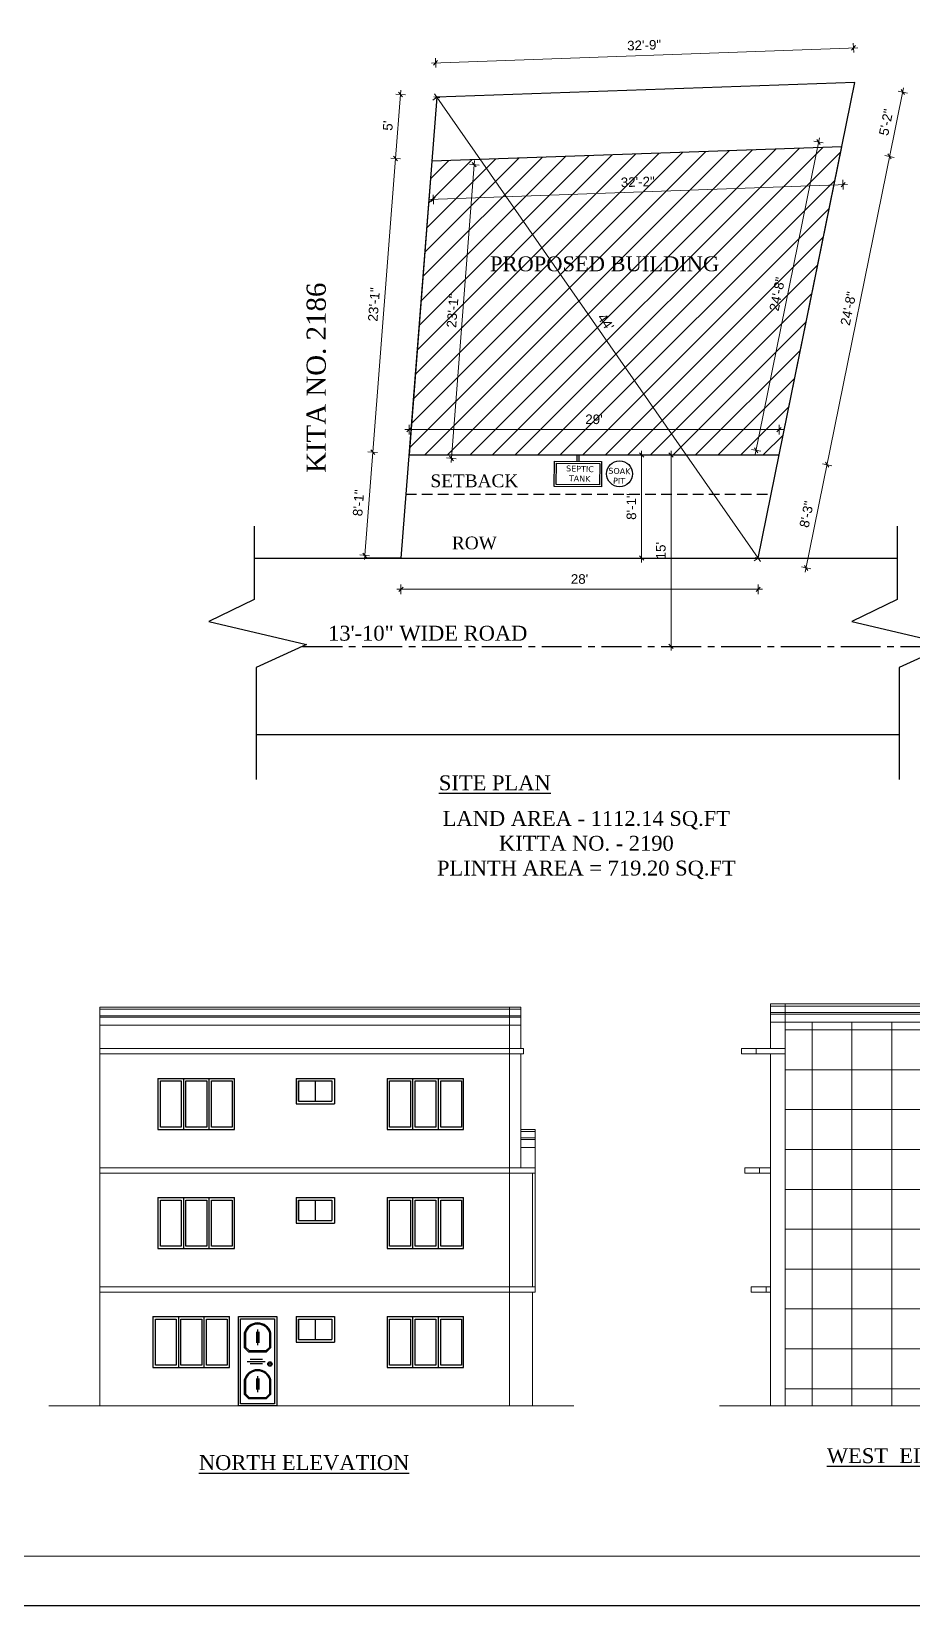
# Model space of a CAD drawing. Header units: inches. Extents: x -14619 to 1971361, y -855114 to -978.
# Drawn here: x 22496 to 23325, y -9590 to -8110 of the extents above; entities that cross this region are included whole.
import ezdxf

# ---------------------------------------------------------------- set-up
doc = ezdxf.new("R2010")
doc.units = ezdxf.units.IN
doc.header["$LTSCALE"] = 0.5
doc.header["$MEASUREMENT"] = 0
doc.header["$PDMODE"] = 66
doc.linetypes.add('CENTER2', pattern=[1.125, 0.75, -0.125, 0.125, -0.125])
doc.linetypes.add('DASHED2', pattern=[0.375, 0.25, -0.125])
for name, color, linetype, lineweight in [('1', 7, 'Continuous', 25), ('A_hatch', 253, 'Continuous', 5), ('A_Title Text', 105, 'Continuous', 60), ('ELE1', 3, 'Continuous', 9), ('ELEVATION', 85, 'Continuous', 9), ('Toilet', 7, 'Continuous', 25)]:
    doc.layers.add(name, color=color, linetype=linetype, lineweight=lineweight)
doc.styles.add('arial', font='arial.ttf')
doc.styles.get("Standard").update_dxf_attribs({"font": 'arial.ttf'})
doc.dimstyles.new('Sudeep', dxfattribs={"dimtxt": 6, "dimasz": 4, "dimexe": 4.5, "dimexo": 4.5, "dimgap": 5, "dimtad": 1, "dimdec": 0, "dimlunit": 4, "dimtxsty": 'arial', "dimblk": 'OBLIQUE', "dimcen": 250, "dimdle": 4, "dimclrd": 86, "dimclre": 5, "dimclrt": 1, "dimadec": 0, "dimazin": 0, "dimtfac": 1, "dimtdec": 0, "dimtix": 1, "dimtmove": 1, "dimatfit": 3, "dimldrblk": 'OBLIQUE', "dimfxl": 4.5, "dimfxlon": 1, "dimfrac": 2, "dimlwd": 15, "dimlwe": 13, "dimarcsym": 0})

# ---------------------------------------------------------------- blocks, each defined once
blk = doc.blocks.new('_Oblique')
at = {"color": 0, "linetype": 'ByBlock', "lineweight": -2}
blk.add_line((-0.5, -0.5), (0.5, 0.5), dxfattribs=at)
blk = doc.blocks.new('*D877')
at = {"layer": 'A_Title Text', "color": 5, "lineweight": 13, "transparency": 16777216}
for p, q in [((23093, -8508.3), (23102, -8508.3)), ((23093, -8688.3), (23102, -8688.3))]:
    blk.add_line(p, q, dxfattribs=at)
at = {"layer": 'A_Title Text', "color": 86, "lineweight": 15, "transparency": 16777216}
blk.add_line((23097.5, -8692.3), (23097.5, -8504.3), dxfattribs=at)
at = {"layer": 'Defpoints', "color": 0, "transparency": 16777216}
for p in [(23076, -8508.3), (23097.5, -8508.3), (23076, -8688.3)]:
    blk.add_point(p, dxfattribs=at)
at = {"layer": 'A_Title Text', "color": 86, "lineweight": 15, "transparency": 16777216, "xscale": 4, "yscale": 4, "zscale": 4}
for p, rotation in [((23097.5, -8508.3), 90), ((23097.5, -8688.3), 270)]:
    blk.add_blockref('_Oblique', p, dxfattribs=dict(at, rotation=rotation))
at = {"layer": 'A_Title Text', "color": 1, "transparency": 16777216, "insert": (23087.9, -8598.3), "char_height": 9, "attachment_point": 5, "rotation": 90, "style": 'arial'}
blk.add_mtext("15'", dxfattribs=at)
blk = doc.blocks.new('*D878')
at = {"layer": 'A_Title Text', "color": 5, "lineweight": 13, "transparency": 16777216}
for p, q in [((23070.3, -8508.3), (23065.3, -8508.3)), ((23070.3, -8605.3), (23065.3, -8605.3))]:
    blk.add_line(p, q, dxfattribs=at)
at = {"layer": 'A_Title Text', "color": 86, "lineweight": 15, "transparency": 16777216}
blk.add_line((23069.8, -8504.3), (23069.8, -8609.3), dxfattribs=at)
at = {"layer": 'Defpoints', "color": 0, "transparency": 16777216}
for p in [(23074.8, -8508.3), (23069.8, -8605.3), (23074.8, -8605.3)]:
    blk.add_point(p, dxfattribs=at)
at = {"layer": 'A_Title Text', "color": 86, "lineweight": 15, "transparency": 16777216, "xscale": 4, "yscale": 4, "zscale": 4}
for p, rotation in [((23069.8, -8508.3), 90), ((23069.8, -8605.3), 270)]:
    blk.add_blockref('_Oblique', p, dxfattribs=dict(at, rotation=rotation))
at = {"layer": 'A_Title Text', "color": 1, "transparency": 16777216, "insert": (23060.2, -8556.8), "char_height": 9, "attachment_point": 5, "rotation": 90, "style": 'arial'}
blk.add_mtext('8\'-1"', dxfattribs=at)
blk = doc.blocks.new('*D879')
at = {"layer": 'A_Title Text', "color": 86, "lineweight": 15, "transparency": 16777216}
blk.add_line((22843.4, -8165.3), (22838.1, -8233.5), dxfattribs=at)
at = {"layer": 'A_Title Text', "color": 5, "lineweight": 13, "transparency": 16777216}
for p, q in [((22847.6, -8169.6), (22838.6, -8168.9)), ((22842.9, -8229.8), (22833.9, -8229.1))]:
    blk.add_line(p, q, dxfattribs=at)
at = {"layer": 'Defpoints', "color": 0, "transparency": 16777216}
for p in [(22877.2, -8171.9), (22838.4, -8229.5), (22872.5, -8232.1)]:
    blk.add_point(p, dxfattribs=at)
at = {"layer": 'A_Title Text', "color": 86, "lineweight": 15, "transparency": 16777216, "xscale": 4, "yscale": 4, "zscale": 4}
for p, rotation in [((22843.1, -8169.3), 85.54207228814545), ((22838.4, -8229.5), 265.5420722881454)]:
    blk.add_blockref('_Oblique', p, dxfattribs=dict(at, rotation=rotation))
at = {"layer": 'A_Title Text', "color": 1, "transparency": 16777216, "insert": (22831.2, -8198.6), "char_height": 9, "attachment_point": 5, "rotation": 85.5421, "style": 'arial'}
blk.add_mtext("5'", dxfattribs=at)
blk = doc.blocks.new('*D880')
at = {"layer": 'A_Title Text', "color": 86, "lineweight": 15, "transparency": 16777216}
blk.add_line((22838.7, -8225.5), (22816.6, -8509.7), dxfattribs=at)
at = {"layer": 'A_Title Text', "color": 5, "lineweight": 13, "transparency": 16777216}
for p, q in [((22842.9, -8229.8), (22833.9, -8229.1)), ((22821.4, -8506), (22812.4, -8505.3))]:
    blk.add_line(p, q, dxfattribs=at)
at = {"layer": 'Defpoints', "color": 0, "transparency": 16777216}
for p in [(22872.5, -8232.1), (22816.9, -8505.7), (22851, -8508.3)]:
    blk.add_point(p, dxfattribs=at)
at = {"layer": 'A_Title Text', "color": 86, "lineweight": 15, "transparency": 16777216, "xscale": 4, "yscale": 4, "zscale": 4}
for p, rotation in [((22838.4, -8229.5), 85.54207228814249), ((22816.9, -8505.7), 265.5420722881425)]:
    blk.add_blockref('_Oblique', p, dxfattribs=dict(at, rotation=rotation))
at = {"layer": 'A_Title Text', "color": 1, "transparency": 16777216, "insert": (22818.1, -8366.8), "char_height": 9, "attachment_point": 5, "rotation": 85.5421, "style": 'arial'}
blk.add_mtext('23\'-1"', dxfattribs=at)
blk = doc.blocks.new('*D881')
at = {"layer": 'A_Title Text', "color": 86, "lineweight": 15, "transparency": 16777216}
blk.add_line((22817.2, -8501.7), (22809, -8606.7), dxfattribs=at)
at = {"layer": 'A_Title Text', "color": 5, "lineweight": 13, "transparency": 16777216}
for p, q in [((22821.4, -8506), (22812.4, -8505.3)), ((22813.8, -8603), (22804.8, -8602.3))]:
    blk.add_line(p, q, dxfattribs=at)
at = {"layer": 'Defpoints', "color": 0, "transparency": 16777216}
for p in [(22851, -8508.3), (22809.3, -8602.7), (22843.4, -8605.3)]:
    blk.add_point(p, dxfattribs=at)
at = {"layer": 'A_Title Text', "color": 86, "lineweight": 15, "transparency": 16777216, "xscale": 4, "yscale": 4, "zscale": 4}
for p, rotation in [((22816.9, -8505.7), 85.54207228814249), ((22809.3, -8602.7), 265.5420722881425)]:
    blk.add_blockref('_Oblique', p, dxfattribs=dict(at, rotation=rotation))
at = {"layer": 'A_Title Text', "color": 1, "transparency": 16777216, "insert": (22803.5, -8553.4), "char_height": 9, "attachment_point": 5, "rotation": 85.5421, "style": 'arial'}
blk.add_mtext('8\'-1"', dxfattribs=at)
blk = doc.blocks.new('*D882')
at = {"layer": 'A_Title Text', "color": 86, "lineweight": 15, "transparency": 16777216}
blk.add_line((22872, -8139.7), (23273.1, -8125.3), dxfattribs=at)
at = {"layer": 'A_Title Text', "color": 5, "lineweight": 13, "transparency": 16777216}
for p, q in [((23269.3, -8129.9), (23268.9, -8120.9)), ((22876.2, -8144), (22875.9, -8135))]:
    blk.add_line(p, q, dxfattribs=at)
at = {"layer": 'Defpoints', "color": 0, "transparency": 16777216}
for p in [(23269.1, -8125.4), (23270.3, -8157.9), (22877.2, -8171.9)]:
    blk.add_point(p, dxfattribs=at)
at = {"layer": 'A_Title Text', "color": 86, "lineweight": 15, "transparency": 16777216, "xscale": 4, "yscale": 4, "zscale": 4}
for p, rotation in [((23269.1, -8125.4), 2.049254323205119), ((22876, -8139.5), 182.0492543232051)]:
    blk.add_blockref('_Oblique', p, dxfattribs=dict(at, rotation=rotation))
at = {"layer": 'A_Title Text', "color": 1, "transparency": 16777216, "insert": (23072.2, -8122.9), "char_height": 9, "attachment_point": 5, "rotation": 2.0493, "style": 'arial'}
blk.add_mtext('32\'-9"', dxfattribs=at)
blk = doc.blocks.new('*D883')
at = {"layer": 'A_Title Text', "color": 86, "lineweight": 15, "transparency": 16777216}
blk.add_line((23316.2, -8163.1), (23302.3, -8231.4), dxfattribs=at)
at = {"layer": 'A_Title Text', "color": 5, "lineweight": 13, "transparency": 16777216}
for p, q in [((23311, -8166.1), (23319.8, -8167.9)), ((23298.7, -8226.6), (23307.5, -8228.4))]:
    blk.add_line(p, q, dxfattribs=at)
at = {"layer": 'Defpoints', "color": 0, "transparency": 16777216}
for p in [(23270.3, -8157.9), (23258, -8218.4), (23303.1, -8227.5)]:
    blk.add_point(p, dxfattribs=at)
at = {"layer": 'A_Title Text', "color": 86, "lineweight": 15, "transparency": 16777216, "xscale": 4, "yscale": 4, "zscale": 4}
for p, rotation in [((23315.4, -8167), 78.52025721157047), ((23303.1, -8227.5), 258.5202572115704)]:
    blk.add_blockref('_Oblique', p, dxfattribs=dict(at, rotation=rotation))
at = {"layer": 'A_Title Text', "color": 1, "transparency": 16777216, "insert": (23299.8, -8195.4), "char_height": 9, "attachment_point": 5, "rotation": 78.5203, "style": 'arial'}
blk.add_mtext('5\'-2"', dxfattribs=at)
blk = doc.blocks.new('*D884')
at = {"layer": 'A_Title Text', "color": 86, "lineweight": 15, "transparency": 16777216}
blk.add_line((23303.9, -8223.6), (23243.4, -8521.4), dxfattribs=at)
at = {"layer": 'A_Title Text', "color": 5, "lineweight": 13, "transparency": 16777216}
for p, q in [((23298.7, -8226.6), (23307.5, -8228.4)), ((23239.8, -8516.6), (23248.6, -8518.4))]:
    blk.add_line(p, q, dxfattribs=at)
at = {"layer": 'Defpoints', "color": 0, "transparency": 16777216}
for p in [(23258, -8218.4), (23199.1, -8508.3), (23244.2, -8517.5)]:
    blk.add_point(p, dxfattribs=at)
at = {"layer": 'A_Title Text', "color": 86, "lineweight": 15, "transparency": 16777216, "xscale": 4, "yscale": 4, "zscale": 4}
for p, rotation in [((23303.1, -8227.5), 78.52025721156022), ((23244.2, -8517.5), 258.5202572115602)]:
    blk.add_blockref('_Oblique', p, dxfattribs=dict(at, rotation=rotation))
at = {"layer": 'A_Title Text', "color": 1, "transparency": 16777216, "insert": (23264.3, -8370.6), "char_height": 9, "attachment_point": 5, "rotation": 78.5203, "style": 'arial'}
blk.add_mtext('24\'-8"', dxfattribs=at)
blk = doc.blocks.new('*D885')
at = {"layer": 'A_Title Text', "color": 86, "lineweight": 15, "transparency": 16777216}
blk.add_line((23245, -8513.6), (23223.7, -8618.4), dxfattribs=at)
at = {"layer": 'A_Title Text', "color": 5, "lineweight": 13, "transparency": 16777216}
for p, q in [((23239.8, -8516.6), (23248.6, -8518.4)), ((23220.1, -8613.6), (23228.9, -8615.4))]:
    blk.add_line(p, q, dxfattribs=at)
at = {"layer": 'Defpoints', "color": 0, "transparency": 16777216}
for p in [(23199.1, -8508.3), (23179.4, -8605.3), (23224.5, -8614.5)]:
    blk.add_point(p, dxfattribs=at)
at = {"layer": 'A_Title Text', "color": 86, "lineweight": 15, "transparency": 16777216, "xscale": 4, "yscale": 4, "zscale": 4}
for p, rotation in [((23244.2, -8517.5), 78.52025721156022), ((23224.5, -8614.5), 258.5202572115602)]:
    blk.add_blockref('_Oblique', p, dxfattribs=dict(at, rotation=rotation))
at = {"layer": 'A_Title Text', "color": 1, "transparency": 16777216, "insert": (23225, -8564.1), "char_height": 9, "attachment_point": 5, "rotation": 78.5203, "style": 'arial'}
blk.add_mtext('8\'-3"', dxfattribs=at)
blk = doc.blocks.new('*D886')
at = {"layer": 'A_Title Text', "color": 86, "lineweight": 15, "transparency": 16777216}
blk.add_line((22839.4, -8634.6), (23183.4, -8634.6), dxfattribs=at)
at = {"layer": 'A_Title Text', "color": 5, "lineweight": 13, "transparency": 16777216}
for p, q in [((22843.4, -8630.1), (22843.4, -8639.1)), ((23179.4, -8630.1), (23179.4, -8639.1))]:
    blk.add_line(p, q, dxfattribs=at)
at = {"layer": 'Defpoints', "color": 0, "transparency": 16777216}
for p in [(22843.4, -8605.3), (23179.4, -8605.3), (23179.4, -8634.6)]:
    blk.add_point(p, dxfattribs=at)
at = {"layer": 'A_Title Text', "color": 86, "lineweight": 15, "transparency": 16777216, "xscale": 4, "yscale": 4, "zscale": 4, "rotation": 180}
blk.add_blockref('_Oblique', (22843.4, -8634.6), dxfattribs=at)
at = {"layer": 'A_Title Text', "color": 86, "lineweight": 15, "transparency": 16777216, "xscale": 4, "yscale": 4, "zscale": 4}
blk.add_blockref('_Oblique', (23179.4, -8634.6), dxfattribs=at)
at = {"layer": 'A_Title Text', "color": 1, "transparency": 16777216, "insert": (23011.4, -8625), "char_height": 9, "attachment_point": 5, "style": 'arial'}
blk.add_mtext("28'", dxfattribs=at)
blk = doc.blocks.new('*D887')
at = {"layer": 'A_Title Text', "color": 86, "lineweight": 15, "transparency": 16777216}
blk.add_line((22869.8, -8268.1), (23263.3, -8254), dxfattribs=at)
at = {"layer": 'A_Title Text', "color": 5, "lineweight": 13, "transparency": 16777216}
for p, q in [((23259.1, -8249.7), (23259.4, -8258.7)), ((22873.6, -8263.5), (22873.9, -8272.5))]:
    blk.add_line(p, q, dxfattribs=at)
at = {"layer": 'Defpoints', "color": 0, "transparency": 16777216}
for p in [(23258, -8218.4), (22872.5, -8232.1), (23259.3, -8254.2)]:
    blk.add_point(p, dxfattribs=at)
at = {"layer": 'A_Title Text', "color": 86, "lineweight": 15, "transparency": 16777216, "xscale": 4, "yscale": 4, "zscale": 4}
for p, rotation in [((23259.3, -8254.2), 2.049254323205093), ((22873.8, -8268), 182.0492543232051)]:
    blk.add_blockref('_Oblique', p, dxfattribs=dict(at, rotation=rotation))
at = {"layer": 'A_Title Text', "color": 1, "transparency": 16777216, "insert": (23066.2, -8251.5), "char_height": 9, "attachment_point": 5, "rotation": 2.0493, "style": 'arial'}
blk.add_mtext('32\'-2"', dxfattribs=at)
blk = doc.blocks.new('*D888')
at = {"layer": 'A_Title Text', "color": 86, "lineweight": 15, "transparency": 16777216}
blk.add_line((23237.1, -8210), (23176.6, -8507.9), dxfattribs=at)
at = {"layer": 'A_Title Text', "color": 5, "lineweight": 13, "transparency": 16777216}
for p, q in [((23240.7, -8214.8), (23231.9, -8213.1)), ((23181.8, -8504.8), (23173, -8503))]:
    blk.add_line(p, q, dxfattribs=at)
at = {"layer": 'Defpoints', "color": 0, "transparency": 16777216}
for p in [(23258, -8218.4), (23177.4, -8503.9), (23199.1, -8508.3)]:
    blk.add_point(p, dxfattribs=at)
at = {"layer": 'A_Title Text', "color": 86, "lineweight": 15, "transparency": 16777216, "xscale": 4, "yscale": 4, "zscale": 4}
for p, rotation in [((23236.3, -8213.9), 78.5202572115707), ((23177.4, -8503.9), 258.5202572115707)]:
    blk.add_blockref('_Oblique', p, dxfattribs=dict(at, rotation=rotation))
at = {"layer": 'A_Title Text', "color": 1, "transparency": 16777216, "insert": (23197.4, -8357), "char_height": 9, "attachment_point": 5, "rotation": 78.5203, "style": 'arial'}
blk.add_mtext('24\'-8"', dxfattribs=at)
blk = doc.blocks.new('*D889')
at = {"layer": 'A_Title Text', "color": 5, "lineweight": 13, "transparency": 16777216}
for p, q in [((22851, -8488.9), (22851, -8479.9)), ((23199.1, -8488.9), (23199.1, -8479.9))]:
    blk.add_line(p, q, dxfattribs=at)
at = {"layer": 'A_Title Text', "color": 86, "lineweight": 15, "transparency": 16777216}
blk.add_line((23203.1, -8484.4), (22847, -8484.4), dxfattribs=at)
at = {"layer": 'Defpoints', "color": 0, "transparency": 16777216}
for p in [(22851, -8484.4), (22851, -8508.3), (23199.1, -8508.3)]:
    blk.add_point(p, dxfattribs=at)
at = {"layer": 'A_Title Text', "color": 86, "lineweight": 15, "transparency": 16777216, "xscale": 4, "yscale": 4, "zscale": 4, "rotation": 180}
blk.add_blockref('_Oblique', (22851, -8484.4), dxfattribs=at)
at = {"layer": 'A_Title Text', "color": 86, "lineweight": 15, "transparency": 16777216, "xscale": 4, "yscale": 4, "zscale": 4}
blk.add_blockref('_Oblique', (23199.1, -8484.4), dxfattribs=at)
at = {"layer": 'A_Title Text', "color": 1, "transparency": 16777216, "insert": (23025, -8474.8), "char_height": 9, "attachment_point": 5, "style": 'arial'}
blk.add_mtext("29'", dxfattribs=at)
blk = doc.blocks.new('*D890')
at = {"layer": 'A_Title Text', "color": 86, "lineweight": 15, "transparency": 16777216}
blk.add_line((22890.6, -8515.4), (22912.7, -8231.3), dxfattribs=at)
at = {"layer": 'A_Title Text', "color": 5, "lineweight": 13, "transparency": 16777216}
for p, q in [((22907.9, -8234.9), (22916.9, -8235.6)), ((22886.4, -8511.1), (22895.3, -8511.8))]:
    blk.add_line(p, q, dxfattribs=at)
at = {"layer": 'Defpoints', "color": 0, "transparency": 16777216}
for p in [(22872.5, -8232.1), (22912.4, -8235.3), (22851, -8508.3)]:
    blk.add_point(p, dxfattribs=at)
at = {"layer": 'A_Title Text', "color": 86, "lineweight": 15, "transparency": 16777216, "xscale": 4, "yscale": 4, "zscale": 4}
for p, rotation in [((22912.4, -8235.3), 85.54207228814442), ((22890.9, -8511.5), 265.5420722881444)]:
    blk.add_blockref('_Oblique', p, dxfattribs=dict(at, rotation=rotation))
at = {"layer": 'A_Title Text', "color": 1, "transparency": 16777216, "insert": (22892.1, -8372.6), "char_height": 9, "attachment_point": 5, "rotation": 85.5421, "style": 'arial'}
blk.add_mtext('23\'-1"', dxfattribs=at)
blk = doc.blocks.new('*D891')
at = {"layer": 'A_Title Text', "color": 86, "lineweight": 15, "transparency": 16777216}
blk.add_line((22874.9, -8168.7), (23181.7, -8608.6), dxfattribs=at)
at = {"layer": 'A_Title Text', "color": 5, "lineweight": 13, "transparency": 16777216}
for p, q in [((22877.2, -8171.9), (22873.5, -8174.5)), ((23179.4, -8605.3), (23175.7, -8607.9))]:
    blk.add_line(p, q, dxfattribs=at)
at = {"layer": 'Defpoints', "color": 0, "transparency": 16777216}
for p in [(22877.2, -8171.9), (23179.4, -8605.3), (23179.4, -8605.3)]:
    blk.add_point(p, dxfattribs=at)
at = {"layer": 'A_Title Text', "color": 86, "lineweight": 15, "transparency": 16777216, "xscale": 4, "yscale": 4, "zscale": 4}
for p, rotation in [((22877.2, -8171.9), 124.8881027113035), ((23179.4, -8605.3), 304.8881027113035)]:
    blk.add_blockref('_Oblique', p, dxfattribs=dict(at, rotation=rotation))
at = {"layer": 'A_Title Text', "color": 1, "transparency": 16777216, "insert": (23036.1, -8383.2), "char_height": 9, "attachment_point": 5, "rotation": 304.8881, "style": 'arial'}
blk.add_mtext("44'", dxfattribs=at)

msp = doc.modelspace()

# ---------------------------------------------------------------- hatches: boundary and pattern name
at = {"layer": 'ELEVATION'}
h = msp.add_hatch(dxfattribs=at)
h.set_pattern_fill('NET', color=256, scale=300, style=0)
h.set_pattern_definition([(0, (-4107.35, 213.54), (0, 37.5), []), (90, (-4107.35, 213.54), (-37.5, 2e-15), [])])
h.paths.add_polyline_path([(23343.1, -9159.6), (23343.1, -9152.1), (23343.1, -9071.6), (23373.1, -9071.6), (23373.1, -9066.6), (23343.1, -9066.6), (23343.1, -9041.6), (23204.8, -9041.6), (23204.8, -9402.6), (23481, -9402.6), (23481, -9295.6), (23514, -9295.6), (23514, -9183.6), (23514, -9159.6)])
at = {"layer": 'Toilet'}
h = msp.add_hatch(dxfattribs=at)
h.set_pattern_fill('ANSI31', color=256, scale=120, style=0)
h.paths.add_polyline_path([(23258, -8218.4), (22872.5, -8232.1), (22851, -8508.3), (23199.1, -8508.3)])
h.paths.add_polyline_path([(23048.2, -8245.3), (23083.6, -8244), (23084.1, -8257.7), (23048.7, -8259)], flags=24)
h.paths.add_polyline_path([(23187.2, -8373.1), (23194.3, -8338.2), (23207.7, -8341), (23200.6, -8375.8)], flags=24)
h.paths.add_polyline_path([(23015.1, -8468), (23035, -8468), (23035, -8481.7), (23015.1, -8481.7)], flags=24)
h.paths.add_polyline_path([(22883.8, -8389.8), (22886.6, -8354.3), (22900.3, -8355.4), (22897.5, -8390.9)], flags=24)
h.paths.add_polyline_path([(23035.9, -8371.1), (23047.4, -8387.6), (23036.3, -8395.3), (23024.8, -8378.8)], flags=24)
h.paths.add_polyline_path([(22926.4, -8318), (23143.6, -8318), (23143.6, -8339.3), (22926.4, -8339.3)], flags=24)

# ---------------------------------------------------------------- linework, layer by layer
at = {"color": 4, "ltscale": 5}
for p, q in [((23009.2, -8514.3), (23009.2, -8508.3)), ((23011.1, -8514.3), (23011.1, -8508.3))]:
    msp.add_line(p, q, dxfattribs=at)
at = {"color": 5}
for p, q in [((22614.8, -9094.6), (22686.8, -9094.6)), ((22614.8, -9094.6), (22614.8, -9142.6)), ((22638.8, -9094.6), (22638.8, -9142.6)), ((22662.8, -9094.6), (22662.8, -9142.6)), ((22686.8, -9142.6), (22686.8, -9094.6)), ((22744.8, -9094.6), (22780.8, -9094.6)), ((22744.8, -9094.6), (22744.8, -9118.6)), ((22762.8, -9097), (22762.8, -9116.1)), ((22780.8, -9094.6), (22780.8, -9118.6)), ((22830.4, -9094.6), (22902.4, -9094.6)), ((22830.4, -9094.6), (22830.4, -9142.6)), ((22854.4, -9094.6), (22854.4, -9142.6)), ((22878.4, -9094.6), (22878.4, -9142.6)), ((22902.4, -9142.6), (22902.4, -9094.6)), ((22744.8, -9118.6), (22780.8, -9118.6)), ((22614.8, -9142.6), (22686.8, -9142.6)), ((22830.4, -9142.6), (22902.4, -9142.6)), ((22614.8, -9206.6), (22686.8, -9206.6)), ((22614.8, -9206.6), (22614.8, -9254.6)), ((22638.8, -9206.6), (22638.8, -9254.6)), ((22662.8, -9206.6), (22662.8, -9254.6)), ((22686.8, -9254.6), (22686.8, -9206.6)), ((22744.8, -9206.6), (22780.8, -9206.6)), ((22744.8, -9206.6), (22744.8, -9230.6)), ((22780.8, -9206.6), (22780.8, -9230.6)), ((22830.4, -9206.6), (22902.4, -9206.6)), ((22830.4, -9206.6), (22830.4, -9254.6)), ((22854.4, -9206.6), (22854.4, -9254.6)), ((22878.4, -9206.6), (22878.4, -9254.6)), ((22902.4, -9254.6), (22902.4, -9206.6)), ((22762.8, -9209), (22762.8, -9228.1)), ((22744.8, -9230.6), (22780.8, -9230.6)), ((22614.8, -9254.6), (22686.8, -9254.6)), ((22830.4, -9254.6), (22902.4, -9254.6)), ((22610.1, -9318.6), (22682.1, -9318.6)), ((22610.1, -9318.6), (22610.1, -9366.6)), ((22634.1, -9318.6), (22634.1, -9366.6)), ((22658.1, -9318.6), (22658.1, -9366.6)), ((22682.1, -9366.6), (22682.1, -9318.6)), ((22690.6, -9366.6), (22690.6, -9318.6)), ((22690.6, -9366.6), (22690.6, -9318.6)), ((22744.8, -9318.6), (22780.8, -9318.6)), ((22744.8, -9318.6), (22744.8, -9342.6)), ((22762.8, -9321), (22762.8, -9340.1)), ((22780.8, -9318.6), (22780.8, -9342.6)), ((22830.4, -9318.6), (22902.4, -9318.6)), ((22830.4, -9318.6), (22830.4, -9366.6)), ((22854.4, -9318.6), (22854.4, -9366.6)), ((22878.4, -9318.6), (22878.4, -9366.6)), ((22902.4, -9366.6), (22902.4, -9318.6)), ((22744.8, -9342.6), (22780.8, -9342.6)), ((22610.1, -9366.6), (22682.1, -9366.6)), ((22830.4, -9366.6), (22902.4, -9366.6))]:
    msp.add_line(p, q, dxfattribs=at)
at = {"color": 40, "ltscale": 5}
for p, q in [((22696.1, -9334.1), (22696.1, -9347.6)), ((22697.1, -9334.1), (22697.1, -9347.2)), ((22707.6, -9332.9), (22707.6, -9343.3)), ((22708.6, -9330.6), (22708.6, -9345.6)), ((22709.6, -9332.9), (22709.6, -9343.3)), ((22720.1, -9347.2), (22720.1, -9334.1)), ((22721.1, -9347.6), (22721.1, -9334.1)), ((22700.1, -9351.6), (22696.1, -9347.6)), ((22700.5, -9350.6), (22697.1, -9347.2)), ((22700.1, -9351.6), (22717.1, -9351.6)), ((22700.1, -9351.6), (22717.1, -9351.6)), ((22700.5, -9350.6), (22716.7, -9350.6)), ((22716.7, -9350.6), (22720.1, -9347.2)), ((22717.1, -9351.6), (22721.1, -9347.6)), ((22698.8, -9360.7), (22715.7, -9360.7)), ((22701.5, -9358.7), (22713.3, -9358.7)), ((22701.5, -9362.7), (22713.3, -9362.7)), ((22696.1, -9378.1), (22696.1, -9391.6)), ((22697.1, -9378.1), (22697.1, -9391.2)), ((22707.6, -9376.9), (22707.6, -9387.3)), ((22708.6, -9374.6), (22708.6, -9389.6)), ((22709.6, -9376.9), (22709.6, -9387.3)), ((22720.1, -9391.2), (22720.1, -9378.1)), ((22721.1, -9391.6), (22721.1, -9378.1)), ((22700.1, -9395.6), (22696.1, -9391.6)), ((22700.5, -9394.6), (22697.1, -9391.2)), ((22700.1, -9395.6), (22717.1, -9395.6)), ((22700.1, -9395.6), (22717.1, -9395.6)), ((22700.5, -9394.6), (22716.7, -9394.6)), ((22716.7, -9394.6), (22720.1, -9391.2)), ((22717.1, -9395.6), (22721.1, -9391.6))]:
    msp.add_line(p, q, dxfattribs=at)
at = {"color": 4, "ltscale": 5}
for points in [[(22987.8, -8514.2), (23032.2, -8514.4), (23032.1, -8538.3), (22987.6, -8538)], [(22989.6, -8516), (23030.4, -8516.2), (23030.3, -8536.4), (22989.5, -8536.2)]]:
    msp.add_lwpolyline(points, close=True, dxfattribs=at)
at = {"color": 5}
for points in [[(22617.2, -9097), (22636.7, -9097), (22636.7, -9140.4), (22617.2, -9140.4)], [(22641.2, -9097), (22660.7, -9097), (22660.7, -9140.4), (22641.2, -9140.4)], [(22665.2, -9097), (22684.7, -9097), (22684.7, -9140.4), (22665.2, -9140.4)], [(22832.8, -9097), (22852.3, -9097), (22852.3, -9140.4), (22832.8, -9140.4)], [(22856.8, -9097), (22876.3, -9097), (22876.3, -9140.4), (22856.8, -9140.4)], [(22880.8, -9097), (22900.3, -9097), (22900.3, -9140.4), (22880.8, -9140.4)], [(22617.2, -9209), (22636.7, -9209), (22636.7, -9252.4), (22617.2, -9252.4)], [(22641.2, -9209), (22660.7, -9209), (22660.7, -9252.4), (22641.2, -9252.4)], [(22665.2, -9209), (22684.7, -9209), (22684.7, -9252.4), (22665.2, -9252.4)], [(22832.8, -9209), (22852.3, -9209), (22852.3, -9252.4), (22832.8, -9252.4)], [(22856.8, -9209), (22876.3, -9209), (22876.3, -9252.4), (22856.8, -9252.4)], [(22880.8, -9209), (22900.3, -9209), (22900.3, -9252.4), (22880.8, -9252.4)], [(22612.5, -9321), (22632.1, -9321), (22632.1, -9364.4), (22612.5, -9364.4)], [(22636.5, -9321), (22656.1, -9321), (22656.1, -9364.4), (22636.5, -9364.4)], [(22660.5, -9321), (22680.1, -9321), (22680.1, -9364.4), (22660.5, -9364.4)], [(22832.8, -9321), (22852.3, -9321), (22852.3, -9364.4), (22832.8, -9364.4)], [(22856.8, -9321), (22876.3, -9321), (22876.3, -9364.4), (22856.8, -9364.4)], [(22880.8, -9321), (22900.3, -9321), (22900.3, -9364.4), (22880.8, -9364.4)]]:
    msp.add_lwpolyline(points, close=True, dxfattribs=at)
for points in [[(22747.2, -9116.1), (22747.2, -9097), (22778.4, -9097)], [(22747.2, -9097), (22747.2, -9116.1), (22778.4, -9116.1)], [(22765.2, -9097), (22778.4, -9097), (22778.4, -9116.1)], [(22747.2, -9228.1), (22747.2, -9209), (22778.4, -9209)], [(22747.2, -9209), (22747.2, -9228.1), (22778.4, -9228.1)], [(22765.2, -9209), (22778.4, -9209), (22778.4, -9228.1)], [(22747.2, -9340.1), (22747.2, -9321), (22778.4, -9321)], [(22747.2, -9321), (22747.2, -9340.1), (22778.4, -9340.1)], [(22765.2, -9321), (22778.4, -9321), (22778.4, -9340.1)]]:
    msp.add_lwpolyline(points, dxfattribs=at)
at = {"color": 4, "ltscale": 5}
msp.add_circle((23049, -8526), 12.2, dxfattribs=at)
at = {"color": 40, "ltscale": 5}
for centre, radius, start, end in [((22708.6, -9337.6), 13, 15.5303, 164.4697), ((22708.6, -9337.6), 12, 17.0615, 162.9385), ((22708.6, -9381.6), 13, 15.5303, 164.4697), ((22708.6, -9381.6), 12, 17.0615, 162.9385)]:
    msp.add_arc(centre, radius, start, end, dxfattribs=at)
at = {"layer": '1', "color": 2, "ltscale": 5}
for points in [[(22690.6, -9318.6), (22726.6, -9318.6), (22726.6, -9402.6), (22690.6, -9402.6)], [(22692.6, -9320.6), (22724.6, -9320.6), (22724.6, -9400.6), (22692.6, -9400.6)]]:
    msp.add_lwpolyline(points, close=True, dxfattribs=at)
at = {"layer": '1', "color": 21, "ltscale": 5}
for radius in [2.07, 1.19]:
    msp.add_circle((22720.2, -9363.2), radius, dxfattribs=at)
at = {"layer": 'A_hatch', "color": 11, "ltscale": 5}
for p, q in [((22956.3, -9027.6), (22560.1, -9027.6)), ((22956.3, -9029.6), (22560.1, -9029.6)), ((23191, -9024.6), (23481, -9024.6)), ((23191, -9026.6), (23481, -9026.6)), ((22956.3, -9035.6), (22560.1, -9035.6)), ((22956.3, -9037.1), (22560.1, -9037.1)), ((23191, -9032.6), (23481, -9032.6)), ((23191, -9034.1), (23481, -9034.1)), ((23191, -9041.6), (23481, -9041.6)), ((22956.3, -9044.6), (22560.1, -9044.6)), ((22956.3, -9142.6), (22969.7, -9142.6)), ((22956.3, -9144.6), (22969.7, -9144.6)), ((22956.3, -9150.6), (22969.7, -9150.6)), ((22956.3, -9152.1), (22969.7, -9152.1)), ((22956.3, -9159.6), (22969.7, -9159.6))]:
    msp.add_line(p, q, dxfattribs=at)
at = {"layer": 'Defpoints'}
msp.add_lwpolyline([(24884.1, -7342.3), (21706.5, -7342.3), (21706.5, -9590.3), (24884.1, -9590.3)], close=True, dxfattribs=at)
at = {"layer": 'ELE1'}
msp.add_lwpolyline([(21752.9, -7388.7), (24837.8, -7388.7), (24837.8, -9544), (21752.9, -9544)], close=True, dxfattribs=at)
at = {"layer": 'ELEVATION'}
for p, q in [((22560.1, -9027.6), (22956.3, -9027.6)), ((22560.1, -9071.6), (22560.1, -9027.6)), ((22945.6, -9183.6), (22945.6, -9027.6)), ((22956.3, -9066.6), (22956.3, -9027.6)), ((23191, -9066.6), (23191, -9024.6)), ((23204.8, -9024.6), (23204.8, -9402.6)), ((22560.1, -9066.6), (22560.1, -9402.6)), ((22560.1, -9066.6), (22958.7, -9066.6)), ((22560.1, -9071.6), (22958.7, -9071.6)), ((22956.3, -9071.6), (22956.3, -9178.6)), ((22958.7, -9071.6), (22958.7, -9066.6)), ((23204.8, -9066.6), (23163.8, -9066.6)), ((23163.8, -9071.6), (23163.8, -9066.6)), ((23204.8, -9071.6), (23163.8, -9071.6)), ((23177.7, -9071.6), (23177.7, -9066.6)), ((23191, -9071.6), (23191, -9402.6)), ((23191, -9178.6), (23191, -9071.6)), ((22560.1, -9142.6), (22560.1, -9402.6)), ((22969.7, -9142.6), (22956.3, -9142.6)), ((22969.7, -9142.6), (22969.7, -9183.6)), ((22560.1, -9178.6), (22969.7, -9178.6)), ((22560.1, -9183.6), (22969.7, -9183.6)), ((22945.6, -9183.6), (22945.6, -9295.6)), ((22967.1, -9290.6), (22967.1, -9183.6)), ((22969.7, -9295.6), (22969.7, -9183.6)), ((23166.8, -9178.6), (23166.8, -9183.6)), ((23191, -9178.6), (23166.8, -9178.6)), ((23191, -9183.6), (23166.8, -9183.6)), ((23180.7, -9178.6), (23180.7, -9183.6)), ((23191, -9290.6), (23191, -9178.6)), ((22560.1, -9290.6), (22969.7, -9290.6)), ((22560.1, -9295.6), (22969.7, -9295.6)), ((22560.1, -9402.6), (22560.1, -9295.6)), ((22945.6, -9295.6), (22945.6, -9402.6)), ((22967.1, -9402.6), (22967.1, -9295.6)), ((23191, -9290.6), (23172.9, -9290.6)), ((23172.9, -9290.6), (23172.9, -9295.6)), ((23191, -9295.6), (23172.9, -9295.6)), ((23186.8, -9295.6), (23186.8, -9290.6)), ((23191, -9402.6), (23191, -9295.6)), ((22560.1, -9402.6), (22512.1, -9402.6)), ((22560.1, -9402.6), (23006.1, -9402.6)), ((23191, -9402.6), (23143, -9402.6)), ((23191, -9402.6), (23481, -9402.6))]:
    msp.add_line(p, q, dxfattribs=at)
at = {"layer": 'Toilet'}
for p, q in [((23270.3, -8157.9), (22877.2, -8171.9)), ((23179.4, -8605.3), (23270.3, -8157.9)), ((22877.2, -8171.9), (22843.4, -8605.3)), ((23258, -8218.4), (22872.5, -8232.1)), ((22705.5, -8575.2), (22705.5, -8644.3)), ((23310.2, -8575.2), (23310.2, -8644.3)), ((22705.5, -8605.3), (23310.2, -8605.3)), ((22843.4, -8605.3), (22809.7, -8605.3)), ((23179.4, -8605.3), (23213.4, -8605.3)), ((22705.5, -8644.3), (22662.7, -8665)), ((23310.2, -8644.3), (23267.5, -8665)), ((22662.7, -8665), (22754.6, -8686.6)), ((23267.5, -8665), (23359.4, -8686.6)), ((22754.6, -8686.6), (22707.1, -8708.3)), ((23359.4, -8686.6), (23311.9, -8708.3)), ((22707.1, -8708.3), (22707.1, -8813.4)), ((23311.9, -8708.3), (23311.9, -8813.4)), ((22707.1, -8771.3), (23311.9, -8771.3))]:
    msp.add_line(p, q, dxfattribs=at)
at = {"layer": 'Toilet', "linetype": 'DASHED2', "ltscale": 80}
msp.add_line((22848.1, -8545.3), (23191.6, -8545.3), dxfattribs=at)
at = {"layer": 'Toilet', "linetype": 'CENTER2', "ltscale": 100}
msp.add_line((22750.8, -8688.3), (23355.6, -8688.3), dxfattribs=at)
at = {"layer": 'Toilet'}
msp.add_lwpolyline([(23258, -8218.4), (22872.5, -8232.1), (22851, -8508.3), (23199.1, -8508.3)], close=True, dxfattribs=at)

# ---------------------------------------------------------------- texts
at = {"attachment_point": 2}
for s, width, gutter_width, insert, char_height in [('{\\fTimes New Roman|b0|i0|c0|p18;PROPOSED BUILDING}', 359.79, 50, (23035, -8321.5), 14), ('{\\fTimes New Roman|b0|i0|c0|p18;SETBACK}', 133.357, 155.1, (22912.5, -8526.6), 12), ('{\\fTimes New Roman|b0|i0|c0|p18;ROW}', 133.357, 155.1, (22912.5, -8585), 12), ('{\\fTimes New Roman|b0|i0|c0|p18;13\'-10" WIDE ROAD}', 359.79, 50, (22868.6, -8668.9), 14), ('{\\fTimes New Roman|b0|i0|c0|p18;\\LSITE PLAN}', 359.79, 50, (22931.7, -8809.6), 14), ('{\\fTimes New Roman|b0|i0|c0|p18;LAND AREA - 1112.14 SQ.FT\\PKITTA NO. - 2190\\PPLINTH AREA = 719.20 SQ.FT}', 274.167, 50, (23017.8, -8843.1), 14), ('{\\fTimes New Roman|b0|i0|c0|p18;\\LWEST  ELEVATION}', 359.79, 50, (23338, -9442.4), 14), ('{\\fTimes New Roman|b0|i0|c0|p18;\\LNORTH ELEVATION}', 359.79, 50, (22752.3, -9448.9), 14)]:
    msp.add_mtext_dynamic_manual_height_columns(s, width=width, gutter_width=gutter_width, heights=[0], dxfattribs=dict(at, insert=insert, char_height=char_height))
at = {"insert": (22754.7, -8435.7), "char_height": 18, "attachment_point": 2, "rotation": 90}
msp.add_mtext_dynamic_manual_height_columns('{\\fTimes New Roman|b0|i0|c0|p18;KITA NO. 2186}', width=540.973, gutter_width=50, heights=[0], dxfattribs=at)
at = {"color": 0, "char_height": 5.488, "width": 97.882, "attachment_point": 8, "rotation": 358.0647}
for s, insert in [('{\\fVerdana|b0|i0|c0|p34;SEPTIC \\PTANK}', (23011.4, -8533.2)), ('{\\fVerdana|b0|i0|c0|p34;SOAK \\PPIT}', (23048.5, -8535.3))]:
    msp.add_mtext(s, dxfattribs=dict(at, insert=insert))

# ---------------------------------------------------------------- dimensions: what is measured, and where the dimension line sits
at = {"layer": 'A_Title Text'}
for p1, p2, distance, picture, middle in [((22877.2, -8171.9), (23270.3, -8157.9), 32.5, '*D882', (23072.2, -8122.9)), ((22877.2, -8171.9), (22872.5, -8232.1), -34.2, '*D879', (22831.2, -8198.6)), ((22877.2, -8171.9), (23179.4, -8605.3), 0, '*D891', (23036.1, -8383.2)), ((23270.3, -8157.9), (23258, -8218.4), 46, '*D883', (23299.8, -8195.4)), ((23258, -8218.4), (23199.1, -8508.3), -22.1, '*D888', (23197.4, -8357)), ((22872.5, -8232.1), (23258, -8218.4), -35.8, '*D887', (23066.2, -8251.5)), ((22851, -8508.3), (22872.5, -8232.1), -40, '*D890', (22892.1, -8372.6)), ((23199.1, -8508.3), (22851, -8508.3), -23.9, '*D889', (23025, -8474.8)), ((23076, -8688.3), (23076, -8508.3), -21.5, '*D877', (23087.9, -8598.3)), ((22843.4, -8605.3), (23179.4, -8605.3), -29.3, '*D886', (23011.4, -8625))]:
    dim = msp.add_aligned_dim(p1=p1, p2=p2, distance=distance, dimstyle='Sudeep', override={"dimtxt": 9}, dxfattribs=at)
    dim.commit()
    dim.dimension.update_dxf_attribs({"geometry": picture, "text_midpoint": middle})
for base, p1, p2, angle, picture, middle in [((22816.9, -8505.7), (22872.5, -8232.1), (22851, -8508.3), 85.5421, '*D880', (22818.1, -8366.8)), ((23244.2, -8517.5), (23258, -8218.4), (23199.1, -8508.3), 78.5203, '*D884', (23264.3, -8370.6)), ((22809.3, -8602.7), (22851, -8508.3), (22843.4, -8605.3), 85.5421, '*D881', (22803.5, -8553.4)), ((23069.8, -8605.3), (23074.8, -8508.3), (23074.8, -8605.3), 90, '*D878', (23060.2, -8556.8)), ((23224.5, -8614.5), (23199.1, -8508.3), (23179.4, -8605.3), 78.5203, '*D885', (23225, -8564.1))]:
    dim = msp.add_linear_dim(base=base, p1=p1, p2=p2, angle=angle, dimstyle='Sudeep', override={"dimtxt": 9}, dxfattribs=at)
    dim.commit()
    dim.dimension.update_dxf_attribs({"geometry": picture, "text_midpoint": middle})

doc.saveas('drawing.dxf')
